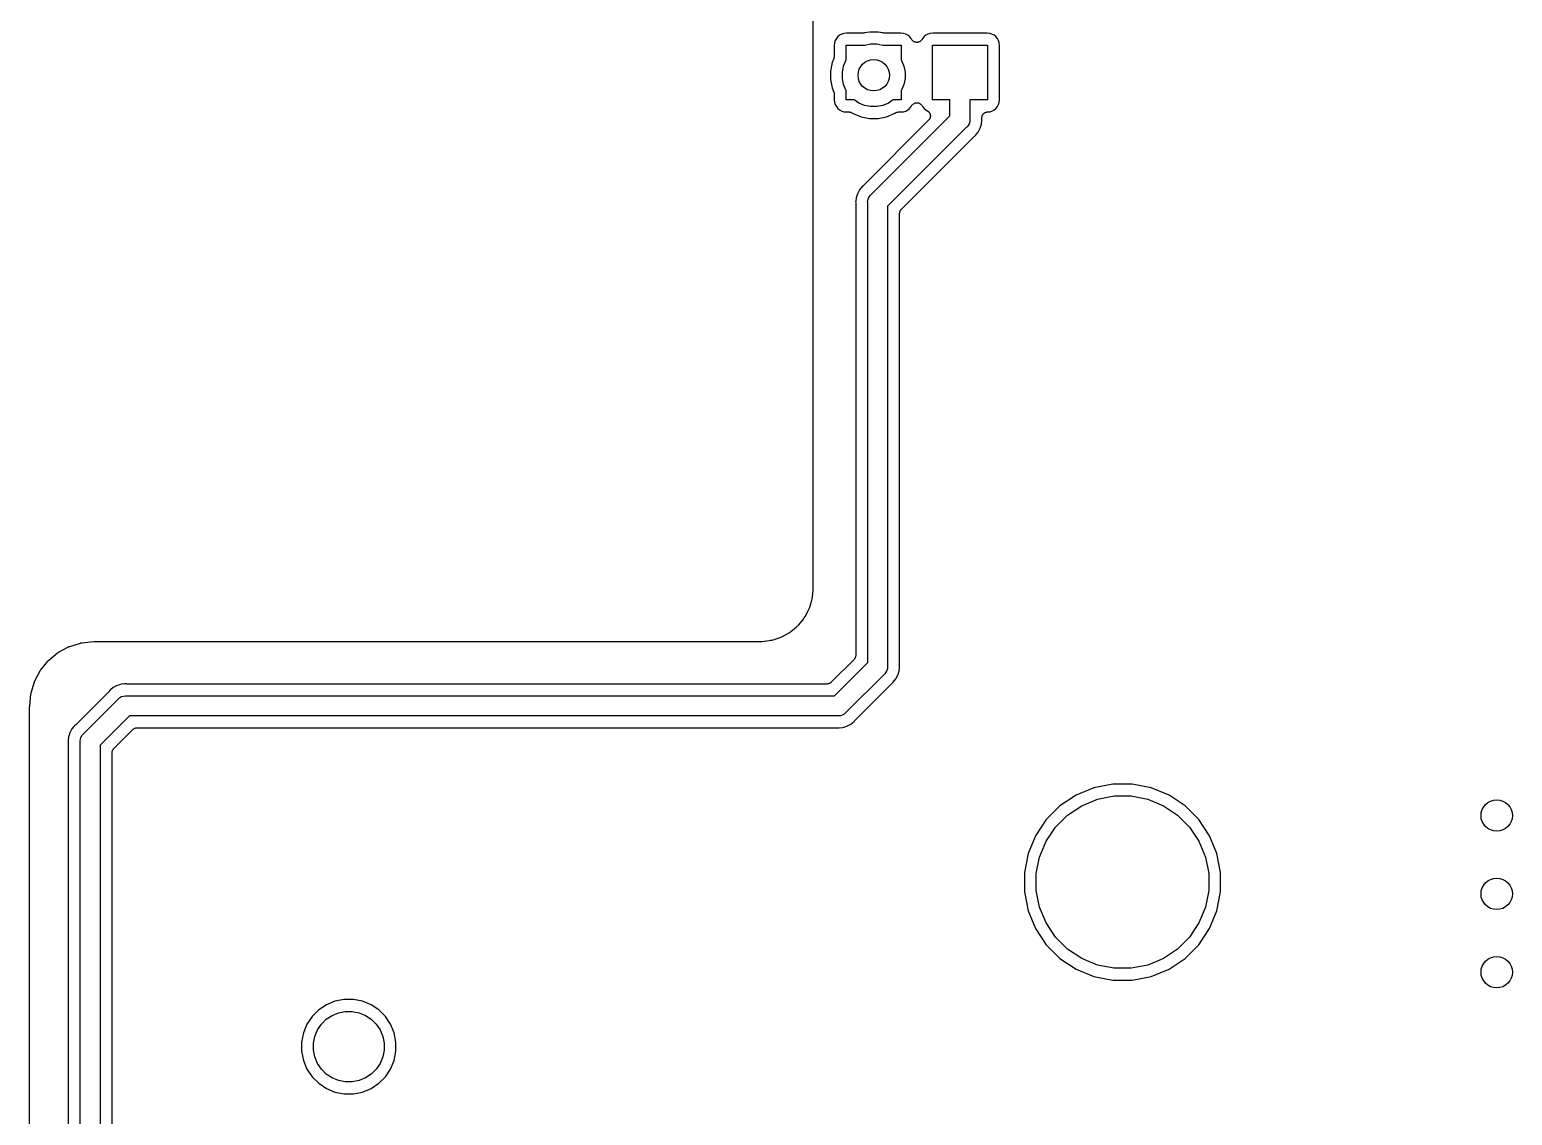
# Model space of a CAD drawing. Extents: x 0.48 to 2.43, y -7.79 to -4.85.
# Drawn here: x 0.479 to 1.224, y -7.253 to -6.707 of the extents above; entities that cross this region are included whole.
import ezdxf

# ---------------------------------------------------------------- set-up
doc = ezdxf.new("R2010")
doc.units = 0
doc.header["$MEASUREMENT"] = 0
doc.layers.add('BLACK', color=7, linetype='CONTINUOUS')

msp = doc.modelspace()

# ---------------------------------------------------------------- linework, layer by layer
at = {"layer": 'BLACK', "linetype": 'CONTINUOUS'}
for p, q in [((0.873126, -6.98853), (0.873126, -6.35792)), ((0.884751, -6.71181), (0.884194, -6.71285)), ((0.885501, -6.71089), (0.884751, -6.71181)), ((0.886414, -6.71014), (0.885501, -6.71089)), ((0.887456, -6.70959), (0.886414, -6.71014)), ((0.888588, -6.70924), (0.887456, -6.70959)), ((0.889911, -6.70911), (0.888588, -6.70924)), ((0.898356, -6.70911), (0.889911, -6.70911)), ((0.898626, -6.70909), (0.898356, -6.70911)), ((0.8989, -6.70906), (0.898626, -6.70909)), ((0.898938, -6.70906), (0.8989, -6.70906)), ((0.898939, -6.70906), (0.898938, -6.70906)), ((0.898938, -6.70906), (0.898938, -6.70906)), ((0.898941, -6.70906), (0.898939, -6.70906)), ((0.901401, -6.70857), (0.898941, -6.70906)), ((0.905685, -6.70857), (0.901401, -6.70857)), ((0.908146, -6.70906), (0.905685, -6.70857)), ((0.908417, -6.70908), (0.908146, -6.70906)), ((0.908689, -6.70911), (0.908417, -6.70908)), ((0.908728, -6.70911), (0.908689, -6.70911)), ((0.917175, -6.70911), (0.908728, -6.70911)), ((0.918499, -6.70924), (0.917175, -6.70911)), ((0.91963, -6.70959), (0.918499, -6.70924)), ((0.920672, -6.71014), (0.91963, -6.70959)), ((0.921586, -6.71089), (0.920672, -6.71014)), ((0.922336, -6.71181), (0.921586, -6.71089)), ((0.922551, -6.71221), (0.922336, -6.71181)), ((0.922709, -6.71245), (0.922551, -6.71221)), ((0.927823, -6.71225), (0.927655, -6.71249)), ((0.927829, -6.71224), (0.927823, -6.71225)), ((0.927843, -6.71221), (0.927829, -6.71224)), ((0.927829, -6.71224), (0.927829, -6.71224)), ((0.927829, -6.71224), (0.927829, -6.71224)), ((0.928058, -6.71181), (0.927843, -6.71221)), ((0.928808, -6.71089), (0.928058, -6.71181)), ((0.929721, -6.71014), (0.928808, -6.71089)), ((0.930764, -6.70959), (0.929721, -6.71014)), ((0.931895, -6.70924), (0.930764, -6.70959)), ((0.933218, -6.70911), (0.931895, -6.70924)), ((0.960483, -6.70911), (0.933218, -6.70911)), ((0.961806, -6.70924), (0.960483, -6.70911)), ((0.962937, -6.70959), (0.961806, -6.70924)), ((0.963979, -6.71014), (0.962937, -6.70959)), ((0.964893, -6.71089), (0.963979, -6.71014)), ((0.965643, -6.71181), (0.964893, -6.71089)), ((0.9662, -6.71285), (0.965643, -6.71181)), ((0.883851, -6.71398), (0.88372, -6.7153)), ((0.88372, -6.7153), (0.88372, -6.72074)), ((0.884194, -6.71285), (0.883851, -6.71398)), ((0.889764, -6.72259), (0.889764, -6.71516)), ((0.889764, -6.71516), (0.899023, -6.71516)), ((0.899023, -6.71516), (0.901992, -6.71457)), ((0.901992, -6.71457), (0.905094, -6.71457)), ((0.905094, -6.71457), (0.908063, -6.71516)), ((0.908063, -6.71516), (0.917323, -6.71516)), ((0.917323, -6.71516), (0.917323, -6.72259)), ((0.922868, -6.71269), (0.922709, -6.71245)), ((0.922873, -6.71269), (0.922868, -6.71269)), ((0.922876, -6.7127), (0.922873, -6.71269)), ((0.923075, -6.7129), (0.922876, -6.7127)), ((0.92328, -6.7131), (0.923075, -6.7129)), ((0.923285, -6.71311), (0.92328, -6.7131)), ((0.92329, -6.71311), (0.923285, -6.71311)), ((0.923526, -6.71327), (0.92329, -6.71311)), ((0.923764, -6.71343), (0.923526, -6.71327)), ((0.92377, -6.71343), (0.923764, -6.71343)), ((0.923776, -6.71344), (0.92377, -6.71343)), ((0.924042, -6.71355), (0.923776, -6.71344)), ((0.924303, -6.71366), (0.924042, -6.71355)), ((0.92431, -6.71366), (0.924303, -6.71366)), ((0.924316, -6.71366), (0.92431, -6.71366)), ((0.9246, -6.71372), (0.924316, -6.71366)), ((0.924877, -6.71378), (0.9246, -6.71372)), ((0.924883, -6.71378), (0.924877, -6.71378)), ((0.92489, -6.71378), (0.924883, -6.71378)), ((0.925178, -6.71378), (0.92489, -6.71378)), ((0.925462, -6.71378), (0.925178, -6.71378)), ((0.925469, -6.71378), (0.925462, -6.71378)), ((0.925475, -6.71378), (0.925469, -6.71378)), ((0.925758, -6.71373), (0.925475, -6.71378)), ((0.926038, -6.71368), (0.925758, -6.71373)), ((0.926044, -6.71367), (0.926038, -6.71368)), ((0.92605, -6.71367), (0.926044, -6.71367)), ((0.926316, -6.71356), (0.92605, -6.71367)), ((0.926581, -6.71346), (0.926316, -6.71356)), ((0.926586, -6.71345), (0.926581, -6.71346)), ((0.926593, -6.71345), (0.926586, -6.71345)), ((0.926829, -6.7133), (0.926593, -6.71345)), ((0.927072, -6.71314), (0.926829, -6.7133)), ((0.927076, -6.71313), (0.927072, -6.71314)), ((0.927082, -6.71313), (0.927076, -6.71313)), ((0.927282, -6.71293), (0.927082, -6.71313)), ((0.927491, -6.71273), (0.927282, -6.71293)), ((0.927495, -6.71272), (0.927491, -6.71273)), ((0.927499, -6.71272), (0.927495, -6.71272)), ((0.927655, -6.71249), (0.927499, -6.71272)), ((0.933071, -6.74272), (0.933071, -6.71516)), ((0.933071, -6.71516), (0.96063, -6.71516)), ((0.96063, -6.71516), (0.96063, -6.74272)), ((0.966543, -6.71398), (0.9662, -6.71285)), ((0.966673, -6.7153), (0.966543, -6.71398)), ((0.966673, -6.74257), (0.966673, -6.7153)), ((0.882631, -6.72397), (0.881795, -6.72817)), ((0.883492, -6.72189), (0.882631, -6.72397)), ((0.883572, -6.72163), (0.883492, -6.72189)), ((0.883655, -6.72137), (0.883572, -6.72163)), ((0.883657, -6.72135), (0.883655, -6.72137)), ((0.883662, -6.72133), (0.883657, -6.72135)), ((0.883689, -6.72106), (0.883662, -6.72133)), ((0.88372, -6.72079), (0.883689, -6.72106)), ((0.88372, -6.72074), (0.88372, -6.72075)), ((0.88372, -6.72075), (0.88372, -6.72075)), ((0.88372, -6.72075), (0.88372, -6.72075)), ((0.88372, -6.72075), (0.88372, -6.72079)), ((0.887795, -6.72876), (0.8884, -6.72572)), ((0.8884, -6.72572), (0.889588, -6.72286)), ((0.889588, -6.72286), (0.889764, -6.72259)), ((0.917323, -6.72259), (0.917499, -6.72286)), ((0.917499, -6.72286), (0.918686, -6.72572)), ((0.918686, -6.72572), (0.919291, -6.72876)), ((0.881795, -6.72817), (0.881795, -6.73246)), ((0.881795, -6.73246), (0.882631, -6.73666)), ((0.887795, -6.73187), (0.887795, -6.72876)), ((0.8884, -6.73491), (0.887795, -6.73187)), ((0.919291, -6.73187), (0.918686, -6.73491)), ((0.919291, -6.72876), (0.919291, -6.73187)), ((0.882631, -6.73666), (0.883492, -6.73874)), ((0.883492, -6.73874), (0.883494, -6.73874)), ((0.883494, -6.73874), (0.883494, -6.73874)), ((0.883494, -6.73874), (0.883494, -6.73874)), ((0.883494, -6.73874), (0.883508, -6.73878)), ((0.883508, -6.73878), (0.883584, -6.73904)), ((0.883584, -6.73904), (0.883663, -6.7393)), ((0.883663, -6.7393), (0.883665, -6.73932)), ((0.883665, -6.73932), (0.88367, -6.73934)), ((0.88367, -6.73934), (0.883693, -6.73961)), ((0.883693, -6.73961), (0.88372, -6.73989)), ((0.88372, -6.73989), (0.88372, -6.74257)), ((0.889588, -6.73777), (0.8884, -6.73491)), ((0.889764, -6.73804), (0.889588, -6.73777)), ((0.889764, -6.74272), (0.889764, -6.73804)), ((0.917499, -6.73777), (0.917323, -6.73804)), ((0.917323, -6.73804), (0.917323, -6.74272)), ((0.918686, -6.73491), (0.917499, -6.73777)), ((0.88372, -6.74257), (0.883851, -6.74389)), ((0.883851, -6.74389), (0.884194, -6.74502)), ((0.884194, -6.74502), (0.884751, -6.74607)), ((0.884751, -6.74607), (0.885501, -6.74698)), ((0.885501, -6.74698), (0.886414, -6.74773)), ((0.886414, -6.74773), (0.887456, -6.74829)), ((0.887456, -6.74829), (0.888588, -6.74863)), ((0.888588, -6.74863), (0.889911, -6.74876)), ((0.893758, -6.74272), (0.889764, -6.74272)), ((0.889911, -6.74876), (0.891093, -6.74876)), ((0.891093, -6.74876), (0.8911, -6.74876)), ((0.8911, -6.74876), (0.891101, -6.74876)), ((0.891101, -6.74876), (0.891101, -6.74876)), ((0.891101, -6.74876), (0.891135, -6.74876)), ((0.891135, -6.74876), (0.891411, -6.74879)), ((0.891411, -6.74879), (0.891683, -6.74882)), ((0.891683, -6.74882), (0.891699, -6.74882)), ((0.891699, -6.74882), (0.891717, -6.74883)), ((0.891717, -6.74883), (0.89198, -6.74891)), ((0.89198, -6.74891), (0.892243, -6.74899)), ((0.892243, -6.74899), (0.892259, -6.749)), ((0.892259, -6.749), (0.892275, -6.749)), ((0.892275, -6.749), (0.892516, -6.74914)), ((0.892516, -6.74914), (0.89276, -6.74927)), ((0.89276, -6.74927), (0.893242, -6.74959)), ((0.893242, -6.74959), (0.8972, -6.75123)), ((0.896084, -6.74427), (0.893758, -6.74272)), ((0.89895, -6.74546), (0.896084, -6.74427)), ((0.901992, -6.74606), (0.89895, -6.74546)), ((0.905094, -6.74606), (0.901992, -6.74606)), ((0.908137, -6.74546), (0.905094, -6.74606)), ((0.911003, -6.74427), (0.908137, -6.74546)), ((0.909887, -6.75123), (0.913845, -6.74959)), ((0.913329, -6.74272), (0.911003, -6.74427)), ((0.917323, -6.74272), (0.913329, -6.74272)), ((0.913845, -6.74959), (0.914327, -6.74927)), ((0.914327, -6.74927), (0.914333, -6.74926)), ((0.914333, -6.74926), (0.914334, -6.74926)), ((0.914334, -6.74926), (0.914362, -6.74924)), ((0.914334, -6.74926), (0.914334, -6.74926)), ((0.914362, -6.74924), (0.914609, -6.74911)), ((0.914609, -6.74911), (0.914851, -6.74899)), ((0.914851, -6.74899), (0.914867, -6.74898)), ((0.914867, -6.74898), (0.914882, -6.74897)), ((0.914882, -6.74897), (0.915146, -6.7489)), ((0.915146, -6.7489), (0.915411, -6.74882)), ((0.915411, -6.74882), (0.915428, -6.74882)), ((0.915428, -6.74882), (0.915444, -6.74881)), ((0.915444, -6.74881), (0.915718, -6.74879)), ((0.915718, -6.74879), (0.915994, -6.74876)), ((0.915994, -6.74876), (0.917175, -6.74876)), ((0.917175, -6.74876), (0.918499, -6.74863)), ((0.918499, -6.74863), (0.91963, -6.74829)), ((0.91963, -6.74829), (0.920672, -6.74773)), ((0.920672, -6.74773), (0.921586, -6.74698)), ((0.921586, -6.74698), (0.922336, -6.74607)), ((0.922336, -6.74607), (0.922551, -6.74566)), ((0.922551, -6.74566), (0.922565, -6.74564)), ((0.922565, -6.74564), (0.922571, -6.74563)), ((0.922565, -6.74564), (0.922565, -6.74564)), ((0.922565, -6.74564), (0.922565, -6.74564)), ((0.922571, -6.74563), (0.922739, -6.74538)), ((0.922739, -6.74538), (0.922895, -6.74515)), ((0.922895, -6.74515), (0.922899, -6.74515)), ((0.922899, -6.74515), (0.922903, -6.74514)), ((0.922903, -6.74514), (0.923112, -6.74494)), ((0.923112, -6.74494), (0.923312, -6.74474)), ((0.923312, -6.74474), (0.923317, -6.74474)), ((0.923317, -6.74474), (0.923322, -6.74474)), ((0.923322, -6.74474), (0.923564, -6.74458)), ((0.923564, -6.74458), (0.923801, -6.74442)), ((0.923801, -6.74442), (0.923807, -6.74442)), ((0.923807, -6.74442), (0.923813, -6.74442)), ((0.923813, -6.74442), (0.924078, -6.74431)), ((0.924078, -6.74431), (0.924344, -6.7442)), ((0.924344, -6.7442), (0.92435, -6.7442)), ((0.92435, -6.7442), (0.924356, -6.7442)), ((0.924356, -6.7442), (0.924636, -6.74414)), ((0.924636, -6.74414), (0.924918, -6.74409)), ((0.924918, -6.74409), (0.924925, -6.74409)), ((0.924925, -6.74409), (0.924931, -6.74409)), ((0.924931, -6.74409), (0.925216, -6.74409)), ((0.925216, -6.74409), (0.925504, -6.74409)), ((0.925504, -6.74409), (0.92551, -6.74409)), ((0.92551, -6.74409), (0.925517, -6.74409)), ((0.925517, -6.74409), (0.925794, -6.74415)), ((0.925794, -6.74415), (0.926078, -6.74421)), ((0.926078, -6.74421), (0.926084, -6.74421)), ((0.926084, -6.74421), (0.92609, -6.74421)), ((0.92609, -6.74421), (0.926351, -6.74432)), ((0.926351, -6.74432), (0.926618, -6.74444)), ((0.926618, -6.74444), (0.926623, -6.74444)), ((0.926623, -6.74444), (0.926629, -6.74444)), ((0.926629, -6.74444), (0.926867, -6.7446)), ((0.926867, -6.7446), (0.927104, -6.74476)), ((0.927104, -6.74476), (0.927109, -6.74477)), ((0.927109, -6.74477), (0.927114, -6.74477)), ((0.927114, -6.74477), (0.927316, -6.74497)), ((0.927316, -6.74497), (0.927518, -6.74518)), ((0.927518, -6.74518), (0.927521, -6.74518)), ((0.927521, -6.74518), (0.927526, -6.74519)), ((0.927526, -6.74519), (0.927684, -6.74543)), ((0.927684, -6.74543), (0.927843, -6.74566)), ((0.927843, -6.74566), (0.928058, -6.74607)), ((0.928058, -6.74607), (0.928808, -6.74698)), ((0.928808, -6.74698), (0.929721, -6.74773)), ((0.929721, -6.74773), (0.930429, -6.74811)), ((0.930429, -6.74811), (0.930466, -6.74813)), ((0.930466, -6.74813), (0.93058, -6.74821)), ((0.93058, -6.74821), (0.930701, -6.74827)), ((0.930701, -6.74827), (0.93082, -6.74837)), ((0.93082, -6.74837), (0.930948, -6.74846)), ((0.930948, -6.74846), (0.931045, -6.74856)), ((0.931045, -6.74856), (0.931151, -6.74865)), ((0.931151, -6.74865), (0.931248, -6.74877)), ((0.931248, -6.74877), (0.931357, -6.74888)), ((0.931357, -6.74888), (0.931432, -6.74899)), ((0.931432, -6.74899), (0.931519, -6.7491)), ((0.931519, -6.7491), (0.931591, -6.74924)), ((0.931591, -6.74924), (0.931676, -6.74937)), ((0.931676, -6.74937), (0.931728, -6.7495)), ((0.931728, -6.7495), (0.931792, -6.74962)), ((0.94185, -6.74272), (0.933071, -6.74272)), ((0.94185, -6.75065), (0.94185, -6.74272)), ((0.96063, -6.74272), (0.95185, -6.74272)), ((0.95185, -6.74272), (0.95185, -6.75247)), ((0.95865, -6.74972), (0.958751, -6.74959)), ((0.958751, -6.74959), (0.958857, -6.74951)), ((0.958857, -6.74951), (0.958953, -6.74941)), ((0.958953, -6.74941), (0.959085, -6.74933)), ((0.959085, -6.74933), (0.959208, -6.74923)), ((0.959208, -6.74923), (0.959328, -6.74917)), ((0.959328, -6.74917), (0.959441, -6.74909)), ((0.959441, -6.74909), (0.959587, -6.74903)), ((0.959587, -6.74903), (0.959727, -6.74896)), ((0.959727, -6.74896), (0.959857, -6.74892)), ((0.959857, -6.74892), (0.959982, -6.74887)), ((0.959982, -6.74887), (0.960137, -6.74884)), ((0.960137, -6.74884), (0.960288, -6.74879)), ((0.960288, -6.74879), (0.960423, -6.74878)), ((0.960423, -6.74878), (0.960556, -6.74875)), ((0.960556, -6.74875), (0.961806, -6.74863)), ((0.961806, -6.74863), (0.962937, -6.74829)), ((0.962937, -6.74829), (0.963979, -6.74773)), ((0.963979, -6.74773), (0.964893, -6.74698)), ((0.964893, -6.74698), (0.965643, -6.74607)), ((0.965643, -6.74607), (0.965874, -6.74563)), ((0.965874, -6.74563), (0.9662, -6.74502)), ((0.965874, -6.74563), (0.965874, -6.74563)), ((0.9662, -6.74502), (0.966543, -6.74389)), ((0.966543, -6.74389), (0.966673, -6.74257)), ((0.8972, -6.75123), (0.901401, -6.75206)), ((0.931136, -6.75287), (0.89822, -6.78579)), ((0.901401, -6.75206), (0.905685, -6.75206)), ((0.90215, -6.79035), (0.94185, -6.75065)), ((0.905685, -6.75206), (0.909887, -6.75123)), ((0.950212, -6.75643), (0.910512, -6.79613)), ((0.931224, -6.75277), (0.931136, -6.75287)), ((0.931322, -6.75267), (0.931224, -6.75277)), ((0.931409, -6.75254), (0.931322, -6.75267)), ((0.931507, -6.75242), (0.931409, -6.75254)), ((0.931573, -6.7523), (0.931507, -6.75242)), ((0.93165, -6.75219), (0.931573, -6.7523)), ((0.931711, -6.75204), (0.93165, -6.75219)), ((0.931784, -6.75191), (0.931711, -6.75204)), ((0.931825, -6.75177), (0.931784, -6.75191)), ((0.931792, -6.74962), (0.931836, -6.74977)), ((0.931878, -6.75165), (0.931825, -6.75177)), ((0.931836, -6.74977), (0.931894, -6.74991)), ((0.93191, -6.75149), (0.931878, -6.75165)), ((0.931894, -6.74991), (0.93192, -6.75005)), ((0.931955, -6.75135), (0.93191, -6.75149)), ((0.93192, -6.75005), (0.931959, -6.75018)), ((0.931969, -6.75121), (0.931955, -6.75135)), ((0.931959, -6.75018), (0.931974, -6.75034)), ((0.931997, -6.75107), (0.931969, -6.75121)), ((0.931974, -6.75034), (0.932003, -6.75049)), ((0.931999, -6.75092), (0.931997, -6.75107)), ((0.932014, -6.75076), (0.931999, -6.75092)), ((0.932003, -6.75049), (0.932001, -6.75063)), ((0.932001, -6.75063), (0.932014, -6.75076)), ((0.950403, -6.75627), (0.950212, -6.75643)), ((0.951028, -6.75551), (0.950403, -6.75627)), ((0.951492, -6.75464), (0.951028, -6.75551)), ((0.951778, -6.7537), (0.951492, -6.75464)), ((0.95185, -6.75296), (0.951778, -6.7537)), ((0.95185, -6.75247), (0.951875, -6.75272)), ((0.951875, -6.75272), (0.95185, -6.75296)), ((0.95185, -6.75296), (0.95185, -6.75296)), ((0.956041, -6.75886), (0.957062, -6.75695)), ((0.957062, -6.75695), (0.957691, -6.75487)), ((0.957691, -6.75487), (0.957865, -6.75311)), ((0.95785, -6.75174), (0.957851, -6.7517)), ((0.95785, -6.75203), (0.95785, -6.75174)), ((0.957863, -6.75216), (0.95785, -6.75203)), ((0.957851, -6.7517), (0.957866, -6.75156)), ((0.957861, -6.75228), (0.957863, -6.75216)), ((0.957865, -6.75232), (0.957861, -6.75228)), ((0.957904, -6.75272), (0.957865, -6.75232)), ((0.957865, -6.75311), (0.957904, -6.75272)), ((0.957865, -6.75311), (0.957865, -6.75311)), ((0.957866, -6.75156), (0.957867, -6.75143)), ((0.957867, -6.75143), (0.957898, -6.75127)), ((0.957898, -6.75127), (0.957916, -6.75111)), ((0.957916, -6.75111), (0.957957, -6.75099)), ((0.957957, -6.75099), (0.957984, -6.75085)), ((0.957984, -6.75085), (0.958045, -6.75071)), ((0.958045, -6.75071), (0.958093, -6.75056)), ((0.958093, -6.75056), (0.958158, -6.75044)), ((0.958158, -6.75044), (0.958211, -6.75031)), ((0.958211, -6.75031), (0.958299, -6.75018)), ((0.958299, -6.75018), (0.958375, -6.75004)), ((0.958375, -6.75004), (0.958462, -6.74994)), ((0.958462, -6.74994), (0.958538, -6.74983)), ((0.958538, -6.74983), (0.95865, -6.74972)), ((0.917391, -6.79773), (0.954143, -6.76098)), ((0.954143, -6.76098), (0.954172, -6.76095)), ((0.954172, -6.76095), (0.954271, -6.76087)), ((0.954271, -6.76087), (0.954361, -6.76078)), ((0.954361, -6.76078), (0.954666, -6.76053)), ((0.954666, -6.76053), (0.954917, -6.76023)), ((0.954917, -6.76023), (0.954919, -6.76022)), ((0.954919, -6.76022), (0.956041, -6.75886)), ((0.897696, -6.78624), (0.896321, -6.78791)), ((0.898002, -6.78599), (0.897696, -6.78624)), ((0.898091, -6.7859), (0.898002, -6.78599)), ((0.89819, -6.78582), (0.898091, -6.7859)), ((0.89822, -6.78579), (0.89819, -6.78582)), ((0.894497, -6.79366), (0.894459, -6.79406)), ((0.894459, -6.79406), (0.894497, -6.79445)), ((0.894671, -6.7919), (0.894497, -6.79366)), ((0.894497, -6.79366), (0.894497, -6.79366)), ((0.8953, -6.78983), (0.894671, -6.7919)), ((0.896321, -6.78791), (0.8953, -6.78983)), ((0.900488, -6.79406), (0.900584, -6.79307)), ((0.900512, -6.7943), (0.900488, -6.79406)), ((0.900584, -6.79307), (0.90087, -6.79213)), ((0.90087, -6.79213), (0.900903, -6.79207)), ((0.900903, -6.79207), (0.901334, -6.79126)), ((0.901334, -6.79126), (0.901959, -6.7905)), ((0.901959, -6.7905), (0.90215, -6.79035)), ((0.894497, -6.79445), (0.894501, -6.79449)), ((0.894501, -6.79449), (0.894499, -6.79462)), ((0.894499, -6.79462), (0.894512, -6.79474)), ((0.894512, -6.79474), (0.894512, -7.02176)), ((0.900512, -7.02549), (0.900512, -6.7943)), ((0.910512, -6.79613), (0.910512, -7.02731)), ((0.916512, -6.79981), (0.916543, -6.79954)), ((0.916512, -6.79984), (0.916512, -6.79981)), ((0.916512, -6.79985), (0.916512, -6.79984)), ((0.916512, -6.79984), (0.916512, -6.79984)), ((0.916512, -6.79984), (0.916512, -6.79984)), ((0.916512, -7.02687), (0.916512, -6.79985)), ((0.916543, -6.79954), (0.916571, -6.79926)), ((0.916571, -6.79926), (0.916576, -6.79925)), ((0.916576, -6.79925), (0.916577, -6.79923)), ((0.916577, -6.79923), (0.916661, -6.79897)), ((0.916661, -6.79897), (0.916742, -6.7987)), ((0.916742, -6.7987), (0.91675, -6.79869)), ((0.91675, -6.79869), (0.916754, -6.79867)), ((0.916754, -6.79867), (0.916887, -6.79843)), ((0.916887, -6.79843), (0.917019, -6.79819)), ((0.917019, -6.79819), (0.917029, -6.79817)), ((0.917029, -6.79817), (0.917036, -6.79816)), ((0.917036, -6.79816), (0.917214, -6.79795)), ((0.917214, -6.79795), (0.917391, -6.79773)), ((0.871353, -6.99767), (0.872411, -6.99417)), ((0.872411, -6.99417), (0.872558, -6.99343)), ((0.872558, -6.99343), (0.872566, -6.99339)), ((0.872566, -6.99339), (0.872721, -6.99266)), ((0.872566, -6.99339), (0.872566, -6.99339)), ((0.872721, -6.99266), (0.873093, -6.98887)), ((0.873093, -6.98887), (0.873126, -6.98853)), ((0.873093, -6.98887), (0.873093, -6.98887)), ((0.873093, -6.98887), (0.873093, -6.98887)), ((0.868615, -7.00294), (0.869037, -7.00233)), ((0.869037, -7.00233), (0.870754, -6.9991)), ((0.870754, -6.9991), (0.871043, -6.9984)), ((0.871043, -6.9984), (0.87106, -6.99836)), ((0.87106, -6.99836), (0.871353, -6.99767)), ((0.87106, -6.99836), (0.87106, -6.99836)), ((0.860657, -7.01072), (0.861285, -7.0103)), ((0.861285, -7.0103), (0.861319, -7.01028)), ((0.861319, -7.01028), (0.86132, -7.01028)), ((0.86132, -7.01028), (0.861945, -7.00987)), ((0.861945, -7.00987), (0.864764, -7.00753)), ((0.864764, -7.00753), (0.865299, -7.007)), ((0.865299, -7.007), (0.865328, -7.00697)), ((0.865328, -7.00697), (0.865329, -7.00697)), ((0.865329, -7.00697), (0.865861, -7.00645)), ((0.865861, -7.00645), (0.868172, -7.00361)), ((0.868172, -7.00361), (0.868592, -7.00298)), ((0.868592, -7.00298), (0.868615, -7.00294)), ((0.868615, -7.00294), (0.868615, -7.00294)), ((0.493979, -7.02028), (0.499015, -7.01756)), ((0.499015, -7.01756), (0.499052, -7.01754)), ((0.499052, -7.01754), (0.499305, -7.01744)), ((0.499305, -7.01744), (0.499555, -7.01733)), ((0.499555, -7.01733), (0.505025, -7.01564)), ((0.505025, -7.01564), (0.505065, -7.01563)), ((0.505025, -7.01564), (0.505025, -7.01564)), ((0.505065, -7.01563), (0.505332, -7.01558)), ((0.505332, -7.01558), (0.505598, -7.01552)), ((0.505598, -7.01552), (0.511755, -7.01487)), ((0.511755, -7.01487), (0.511797, -7.01487)), ((0.511797, -7.01487), (0.511933, -7.01487)), ((0.511933, -7.01487), (0.512069, -7.01486)), ((0.512069, -7.01486), (0.8468, -7.01486)), ((0.8468, -7.01486), (0.847084, -7.01483)), ((0.847084, -7.01483), (0.847126, -7.01483)), ((0.847126, -7.01483), (0.847237, -7.01483)), ((0.847237, -7.01483), (0.84733, -7.01482)), ((0.84733, -7.01482), (0.850999, -7.01443)), ((0.850999, -7.01443), (0.851742, -7.01428)), ((0.851742, -7.01428), (0.851783, -7.01427)), ((0.851783, -7.01427), (0.852516, -7.01413)), ((0.851783, -7.01427), (0.851783, -7.01427)), ((0.852516, -7.01413), (0.85601, -7.01305)), ((0.85601, -7.01305), (0.856711, -7.01276)), ((0.856711, -7.01276), (0.85675, -7.01274)), ((0.85675, -7.01274), (0.857439, -7.01246)), ((0.85675, -7.01274), (0.85675, -7.01274)), ((0.857439, -7.01246), (0.860657, -7.01072)), ((0.48505, -7.02911), (0.488669, -7.02468)), ((0.488669, -7.02468), (0.488696, -7.02464)), ((0.488669, -7.02468), (0.488669, -7.02468)), ((0.488669, -7.02468), (0.488669, -7.02468)), ((0.488696, -7.02464), (0.48889, -7.02445)), ((0.48889, -7.02445), (0.489081, -7.02426)), ((0.489081, -7.02426), (0.493493, -7.02061)), ((0.493493, -7.02061), (0.493526, -7.02058)), ((0.493526, -7.02058), (0.493754, -7.02043)), ((0.493754, -7.02043), (0.493979, -7.02028)), ((0.893633, -7.02388), (0.882149, -7.03537)), ((0.893809, -7.02367), (0.893633, -7.02388)), ((0.893987, -7.02345), (0.893809, -7.02367)), ((0.893995, -7.02344), (0.893987, -7.02345)), ((0.894005, -7.02343), (0.893995, -7.02344)), ((0.894135, -7.02319), (0.894005, -7.02343)), ((0.894269, -7.02294), (0.894135, -7.02319)), ((0.894274, -7.02293), (0.894269, -7.02294)), ((0.894281, -7.02291), (0.894274, -7.02293)), ((0.894362, -7.02265), (0.894281, -7.02291)), ((0.894446, -7.02238), (0.894362, -7.02265)), ((0.894448, -7.02237), (0.894446, -7.02238)), ((0.894453, -7.02235), (0.894448, -7.02237)), ((0.89448, -7.02208), (0.894453, -7.02235)), ((0.894512, -7.0218), (0.89448, -7.02208)), ((0.894512, -7.02176), (0.894512, -7.02177)), ((0.894512, -7.02177), (0.894512, -7.02177)), ((0.894512, -7.02177), (0.894512, -7.02177)), ((0.894512, -7.02177), (0.894512, -7.0218)), ((0.482038, -7.03466), (0.484726, -7.0296)), ((0.484726, -7.0296), (0.484746, -7.02956)), ((0.484726, -7.0296), (0.484726, -7.0296)), ((0.484726, -7.0296), (0.484726, -7.0296)), ((0.484746, -7.02956), (0.484899, -7.02934)), ((0.484899, -7.02934), (0.48505, -7.02911)), ((0.883756, -7.04224), (0.900512, -7.02549)), ((0.908874, -7.03127), (0.889536, -7.05061)), ((0.909064, -7.03111), (0.908874, -7.03127)), ((0.909689, -7.03035), (0.909064, -7.03111)), ((0.910154, -7.02948), (0.909689, -7.03035)), ((0.910439, -7.02854), (0.910154, -7.02948)), ((0.910512, -7.0278), (0.910439, -7.02854)), ((0.910512, -7.02731), (0.910536, -7.02756)), ((0.910536, -7.02756), (0.910512, -7.0278)), ((0.914702, -7.0337), (0.915724, -7.03179)), ((0.915724, -7.03179), (0.916353, -7.02972)), ((0.916353, -7.02972), (0.916526, -7.02795)), ((0.916524, -7.027), (0.916512, -7.02687)), ((0.916522, -7.02712), (0.916524, -7.027)), ((0.916526, -7.02717), (0.916522, -7.02712)), ((0.916565, -7.02756), (0.916526, -7.02717)), ((0.916526, -7.02795), (0.916565, -7.02756)), ((0.916526, -7.02795), (0.916526, -7.02795)), ((0.48016, -7.04068), (0.481815, -7.0352)), ((0.481815, -7.0352), (0.481827, -7.03516)), ((0.481827, -7.03516), (0.481934, -7.03491)), ((0.481934, -7.03491), (0.482038, -7.03466)), ((0.519295, -7.03995), (0.502551, -7.0567)), ((0.519375, -7.03985), (0.519295, -7.03995)), ((0.519466, -7.03977), (0.519375, -7.03985)), ((0.519493, -7.03973), (0.519466, -7.03977)), ((0.519743, -7.03943), (0.519493, -7.03973)), ((0.520049, -7.03918), (0.519743, -7.03943)), ((0.521418, -7.03805), (0.520049, -7.03918)), ((0.520049, -7.03918), (0.520049, -7.03918)), ((0.523329, -7.03703), (0.521418, -7.03805)), ((0.524536, -7.03667), (0.523329, -7.03703)), ((0.525403, -7.0364), (0.524536, -7.03667)), ((0.527162, -7.03623), (0.525403, -7.0364)), ((0.527166, -7.03623), (0.527162, -7.03623)), ((0.527559, -7.03619), (0.527166, -7.03623)), ((0.527952, -7.03623), (0.527559, -7.03619)), ((0.528079, -7.03623), (0.527952, -7.03623)), ((0.528204, -7.03624), (0.528079, -7.03623)), ((0.528246, -7.03624), (0.528204, -7.03624)), ((0.880028, -7.03624), (0.528246, -7.03624)), ((0.880303, -7.03622), (0.880028, -7.03624)), ((0.88058, -7.03619), (0.880303, -7.03622)), ((0.880595, -7.03619), (0.88058, -7.03619)), ((0.880611, -7.03619), (0.880595, -7.03619)), ((0.880876, -7.03611), (0.880611, -7.03619)), ((0.881142, -7.03603), (0.880876, -7.03611)), ((0.881156, -7.03602), (0.881142, -7.03603)), ((0.881171, -7.03602), (0.881156, -7.03602)), ((0.881415, -7.03589), (0.881171, -7.03602)), ((0.881662, -7.03576), (0.881415, -7.03589)), ((0.881674, -7.03575), (0.881662, -7.03576)), ((0.881688, -7.03574), (0.881674, -7.03575)), ((0.881901, -7.03557), (0.881688, -7.03574)), ((0.882119, -7.03539), (0.881901, -7.03557)), ((0.882141, -7.03537), (0.882119, -7.03539)), ((0.882142, -7.03537), (0.882141, -7.03537)), ((0.882149, -7.03537), (0.882142, -7.03537)), ((0.882142, -7.03537), (0.882142, -7.03537)), ((0.894091, -7.05454), (0.912804, -7.03582)), ((0.912804, -7.03582), (0.912834, -7.03579)), ((0.912834, -7.03579), (0.912933, -7.03571)), ((0.912933, -7.03571), (0.913022, -7.03563)), ((0.913022, -7.03563), (0.913328, -7.03537)), ((0.913328, -7.03537), (0.914702, -7.0337)), ((0.479425, -7.04769), (0.47944, -7.04757)), ((0.47944, -7.04744), (0.480046, -7.04125)), ((0.47944, -7.04757), (0.47944, -7.04744)), ((0.480046, -7.04125), (0.480051, -7.04121)), ((0.480046, -7.04125), (0.480046, -7.04125)), ((0.480046, -7.04125), (0.480046, -7.04125)), ((0.480051, -7.04121), (0.480107, -7.04095)), ((0.480107, -7.04095), (0.48016, -7.04068)), ((0.506481, -7.06125), (0.52385, -7.04388)), ((0.52385, -7.04388), (0.524006, -7.04369)), ((0.524006, -7.04369), (0.524768, -7.04307)), ((0.524768, -7.04307), (0.525636, -7.0426)), ((0.525636, -7.0426), (0.526579, -7.04232)), ((0.526579, -7.04232), (0.52676, -7.0423)), ((0.52676, -7.0423), (0.527559, -7.04222)), ((0.527559, -7.04222), (0.527804, -7.04224)), ((0.527804, -7.04224), (0.883756, -7.04224)), ((0.479425, -7.04773), (0.479425, -7.04769)), ((0.479425, -7.75565), (0.479425, -7.04773)), ((0.52963, -7.05224), (0.514843, -7.06703)), ((0.885581, -7.05224), (0.52963, -7.05224)), ((0.885827, -7.05227), (0.885581, -7.05224)), ((0.886072, -7.05224), (0.885827, -7.05227)), ((0.886807, -7.05217), (0.886072, -7.05224)), ((0.887749, -7.05189), (0.886807, -7.05217)), ((0.888618, -7.05142), (0.887749, -7.05189)), ((0.889379, -7.0508), (0.888618, -7.05142)), ((0.889536, -7.05061), (0.889379, -7.0508)), ((0.893643, -7.05506), (0.893894, -7.05475)), ((0.893894, -7.05475), (0.89392, -7.05472)), ((0.89392, -7.05472), (0.894011, -7.05463)), ((0.894011, -7.05463), (0.894091, -7.05454)), ((0.499119, -7.06242), (0.499002, -7.0628)), ((0.499631, -7.06073), (0.499119, -7.06242)), ((0.499119, -7.06242), (0.499119, -7.06242)), ((0.499922, -7.06019), (0.499631, -7.06073)), ((0.500652, -7.05882), (0.499922, -7.06019)), ((0.499922, -7.06019), (0.499922, -7.06019)), ((0.501619, -7.05764), (0.500652, -7.05882)), ((0.501776, -7.05745), (0.501619, -7.05764)), ((0.502027, -7.05714), (0.501776, -7.05745)), ((0.501776, -7.05745), (0.501776, -7.05745)), ((0.502332, -7.05689), (0.502027, -7.05714)), ((0.502422, -7.0568), (0.502332, -7.05689)), ((0.502521, -7.05673), (0.502422, -7.0568)), ((0.502551, -7.0567), (0.502521, -7.05673)), ((0.505278, -7.06289), (0.505665, -7.06217)), ((0.505665, -7.06217), (0.50629, -7.06141)), ((0.50629, -7.06141), (0.506481, -7.06125)), ((0.521721, -7.06864), (0.531237, -7.05912)), ((0.531237, -7.05912), (0.531244, -7.05912)), ((0.531244, -7.05912), (0.531244, -7.05912)), ((0.531244, -7.05912), (0.531245, -7.05912)), ((0.531245, -7.05912), (0.531267, -7.05909)), ((0.531267, -7.05909), (0.531484, -7.05892)), ((0.531484, -7.05892), (0.531698, -7.05875)), ((0.531698, -7.05875), (0.531712, -7.05874)), ((0.531712, -7.05874), (0.531724, -7.05873)), ((0.531724, -7.05873), (0.531969, -7.0586)), ((0.531969, -7.0586), (0.532215, -7.05847)), ((0.532215, -7.05847), (0.53223, -7.05847)), ((0.53223, -7.05847), (0.532244, -7.05846)), ((0.532244, -7.05846), (0.532509, -7.05838)), ((0.532509, -7.05838), (0.532775, -7.0583)), ((0.532775, -7.0583), (0.532791, -7.0583)), ((0.532791, -7.0583), (0.532806, -7.0583)), ((0.532806, -7.0583), (0.533083, -7.05827)), ((0.533083, -7.05827), (0.533358, -7.05824)), ((0.533358, -7.05824), (0.88514, -7.05824)), ((0.88514, -7.05824), (0.885181, -7.05824)), ((0.885181, -7.05824), (0.885307, -7.05826)), ((0.885307, -7.05826), (0.885434, -7.05826)), ((0.885434, -7.05826), (0.885827, -7.0583)), ((0.885827, -7.0583), (0.88622, -7.05826)), ((0.88622, -7.05826), (0.886224, -7.05826)), ((0.886224, -7.05826), (0.887983, -7.05808)), ((0.887983, -7.05808), (0.890057, -7.05746)), ((0.890057, -7.05746), (0.891968, -7.05643)), ((0.891968, -7.05643), (0.893643, -7.05506)), ((0.498828, -7.06457), (0.498789, -7.06496)), ((0.498789, -7.06496), (0.498828, -7.06535)), ((0.499002, -7.0628), (0.498828, -7.06457)), ((0.498828, -7.06457), (0.498828, -7.06457)), ((0.498828, -7.06535), (0.498832, -7.0654)), ((0.498832, -7.0654), (0.49883, -7.06552)), ((0.49883, -7.06552), (0.498843, -7.06565)), ((0.498843, -7.06565), (0.498843, -7.12726)), ((0.504818, -7.06496), (0.504915, -7.06398)), ((0.504843, -7.06521), (0.504818, -7.06496)), ((0.504843, -7.12771), (0.504843, -7.06521)), ((0.504915, -7.06398), (0.505201, -7.06304)), ((0.505201, -7.06304), (0.505278, -7.06289)), ((0.514843, -7.06703), (0.514843, -7.46988)), ((0.520908, -7.07014), (0.520991, -7.06987)), ((0.520991, -7.06987), (0.521073, -7.06961)), ((0.521073, -7.06961), (0.52108, -7.06959)), ((0.52108, -7.06959), (0.521085, -7.06958)), ((0.521085, -7.06958), (0.521218, -7.06934)), ((0.521218, -7.06934), (0.52135, -7.06909)), ((0.52135, -7.06909), (0.52136, -7.06908)), ((0.52136, -7.06908), (0.521367, -7.06906)), ((0.521367, -7.06906), (0.521546, -7.06885)), ((0.521546, -7.06885), (0.521721, -7.06864)), ((0.520843, -7.07072), (0.520874, -7.07044)), ((0.520843, -7.07075), (0.520843, -7.07072)), ((0.520843, -7.07076), (0.520843, -7.07075)), ((0.520843, -7.07075), (0.520843, -7.07075)), ((0.520843, -7.07075), (0.520843, -7.07075)), ((0.520843, -7.46086), (0.520843, -7.07076)), ((0.520874, -7.07044), (0.520902, -7.07017)), ((0.520902, -7.07017), (0.520906, -7.07015)), ((0.520906, -7.07015), (0.520908, -7.07014)), ((1.00519, -7.09213), (0.997112, -7.09753)), ((1.01416, -7.08841), (1.00519, -7.09213)), ((1.02369, -7.08652), (1.01416, -7.08841)), ((1.0334, -7.08652), (1.02369, -7.08652)), ((1.04293, -7.08841), (1.0334, -7.08652)), ((1.0519, -7.09213), (1.04293, -7.08841)), ((1.05997, -7.09753), (1.0519, -7.09213)), ((0.997112, -7.09753), (0.990244, -7.1044)), ((1.00094, -7.10219), (1.00803, -7.09745)), ((1.00803, -7.09745), (1.01591, -7.09418)), ((1.01591, -7.09418), (1.02428, -7.09252)), ((1.02428, -7.09252), (1.03281, -7.09252)), ((1.03281, -7.09252), (1.04118, -7.09418)), ((1.04118, -7.09418), (1.04906, -7.09745)), ((1.04906, -7.09745), (1.05615, -7.10219)), ((1.06684, -7.1044), (1.05997, -7.09753)), ((0.990244, -7.1044), (0.984848, -7.11247)), ((0.994905, -7.10822), (1.00094, -7.10219)), ((1.05615, -7.10219), (1.06218, -7.10822)), ((1.07224, -7.11247), (1.06684, -7.1044)), ((0.984848, -7.11247), (0.981131, -7.12144)), ((0.990165, -7.11531), (0.994905, -7.10822)), ((1.06218, -7.10822), (1.06692, -7.11531)), ((1.07596, -7.12144), (1.07224, -7.11247)), ((0.981131, -7.12144), (0.979236, -7.13097)), ((0.986901, -7.12319), (0.990165, -7.11531)), ((1.06692, -7.11531), (1.07019, -7.12319)), ((1.07785, -7.13097), (1.07596, -7.12144)), ((0.498843, -7.12726), (0.498843, -7.12727)), ((0.498843, -7.12727), (0.498843, -7.46086)), ((0.504843, -7.46988), (0.504843, -7.12771)), ((0.504843, -7.12771), (0.504843, -7.12771)), ((0.985236, -7.13156), (0.986901, -7.12319)), ((1.07019, -7.12319), (1.07185, -7.13156)), ((0.979236, -7.13097), (0.979236, -7.14068)), ((0.985236, -7.14009), (0.985236, -7.13156)), ((1.07185, -7.13156), (1.07185, -7.14009)), ((1.07785, -7.14068), (1.07785, -7.13097)), ((0.979236, -7.14068), (0.981131, -7.15021)), ((0.986901, -7.14846), (0.985236, -7.14009)), ((1.07185, -7.14009), (1.07019, -7.14846)), ((1.07596, -7.15021), (1.07785, -7.14068)), ((0.981131, -7.15021), (0.984848, -7.15918)), ((0.990165, -7.15634), (0.986901, -7.14846)), ((1.07019, -7.14846), (1.06692, -7.15634)), ((1.07224, -7.15918), (1.07596, -7.15021)), ((0.984848, -7.15918), (0.990244, -7.16726)), ((0.994905, -7.16343), (0.990165, -7.15634)), ((1.06692, -7.15634), (1.06218, -7.16343)), ((1.06684, -7.16726), (1.07224, -7.15918)), ((1.00094, -7.16947), (0.994905, -7.16343)), ((1.06218, -7.16343), (1.05615, -7.16947)), ((0.990244, -7.16726), (0.997112, -7.17413)), ((0.997112, -7.17413), (1.00519, -7.17952)), ((1.00803, -7.1742), (1.00094, -7.16947)), ((1.01591, -7.17747), (1.00803, -7.1742)), ((1.04906, -7.1742), (1.04118, -7.17747)), ((1.05615, -7.16947), (1.04906, -7.1742)), ((1.0519, -7.17952), (1.05997, -7.17413)), ((1.05997, -7.17413), (1.06684, -7.16726)), ((1.00519, -7.17952), (1.01416, -7.18324)), ((1.02428, -7.17913), (1.01591, -7.17747)), ((1.03281, -7.17913), (1.02428, -7.17913)), ((1.04118, -7.17747), (1.03281, -7.17913)), ((1.04293, -7.18324), (1.0519, -7.17952)), ((1.01416, -7.18324), (1.02369, -7.18513)), ((1.02369, -7.18513), (1.0334, -7.18513)), ((1.0334, -7.18513), (1.04293, -7.18324)), ((0.632846, -7.1957), (0.62853, -7.19749)), ((0.637428, -7.19479), (0.632846, -7.1957)), ((0.6421, -7.19479), (0.637428, -7.19479)), ((0.646682, -7.1957), (0.6421, -7.19479)), ((0.650998, -7.19749), (0.646682, -7.1957)), ((0.621342, -7.20339), (0.618747, -7.20727)), ((0.624645, -7.20008), (0.621342, -7.20339)), ((0.62853, -7.19749), (0.624645, -7.20008)), ((0.62847, -7.20474), (0.631372, -7.2028)), ((0.631372, -7.2028), (0.634596, -7.20147)), ((0.634596, -7.20147), (0.638019, -7.20079)), ((0.638019, -7.20079), (0.641509, -7.20079)), ((0.641509, -7.20079), (0.644931, -7.20147)), ((0.644931, -7.20147), (0.648156, -7.2028)), ((0.648156, -7.2028), (0.651057, -7.20474)), ((0.654882, -7.20008), (0.650998, -7.19749)), ((0.658186, -7.20339), (0.654882, -7.20008)), ((0.660781, -7.20727), (0.658186, -7.20339)), ((0.618747, -7.20727), (0.616959, -7.21159)), ((0.622728, -7.21334), (0.624064, -7.21011)), ((0.624064, -7.21011), (0.626002, -7.20721)), ((0.626002, -7.20721), (0.62847, -7.20474)), ((0.651057, -7.20474), (0.653525, -7.20721)), ((0.653525, -7.20721), (0.655464, -7.21011)), ((0.655464, -7.21011), (0.656799, -7.21334)), ((0.662569, -7.21159), (0.660781, -7.20727)), ((0.616959, -7.21159), (0.616047, -7.21617)), ((0.616047, -7.21617), (0.616047, -7.22084)), ((0.622047, -7.21676), (0.622728, -7.21334)), ((0.622047, -7.22025), (0.622047, -7.21676)), ((0.656799, -7.21334), (0.65748, -7.21676)), ((0.65748, -7.21676), (0.65748, -7.22025)), ((0.66348, -7.21617), (0.662569, -7.21159)), ((0.66348, -7.22084), (0.66348, -7.21617)), ((0.616047, -7.22084), (0.616959, -7.22542)), ((0.616959, -7.22542), (0.618747, -7.22974)), ((0.622728, -7.22367), (0.622047, -7.22025)), ((0.624064, -7.2269), (0.622728, -7.22367)), ((0.656799, -7.22367), (0.655464, -7.2269)), ((0.65748, -7.22025), (0.656799, -7.22367)), ((0.660781, -7.22974), (0.662569, -7.22542)), ((0.662569, -7.22542), (0.66348, -7.22084)), ((0.618747, -7.22974), (0.621342, -7.23362)), ((0.621342, -7.23362), (0.624645, -7.23693)), ((0.626002, -7.2298), (0.624064, -7.2269)), ((0.62847, -7.23227), (0.626002, -7.2298)), ((0.631372, -7.2342), (0.62847, -7.23227)), ((0.651057, -7.23227), (0.648156, -7.2342)), ((0.653525, -7.2298), (0.651057, -7.23227)), ((0.655464, -7.2269), (0.653525, -7.2298)), ((0.654882, -7.23693), (0.658186, -7.23362)), ((0.658186, -7.23362), (0.660781, -7.22974)), ((0.624645, -7.23693), (0.62853, -7.23952)), ((0.62853, -7.23952), (0.632846, -7.24131)), ((0.634596, -7.23554), (0.631372, -7.2342)), ((0.638019, -7.23622), (0.634596, -7.23554)), ((0.641509, -7.23622), (0.638019, -7.23622)), ((0.644931, -7.23554), (0.641509, -7.23622)), ((0.648156, -7.2342), (0.644931, -7.23554)), ((0.646682, -7.24131), (0.650998, -7.23952)), ((0.650998, -7.23952), (0.654882, -7.23693)), ((0.632846, -7.24131), (0.637428, -7.24222)), ((0.637428, -7.24222), (0.6421, -7.24222)), ((0.6421, -7.24222), (0.646682, -7.24131))]:
    msp.add_line(p, q, dxfattribs=at)
at = {"layer": 'BLACK'}
for centre in [(0.903543, -6.73031), (1.21654, -7.10236), (1.21654, -7.14173), (1.21654, -7.1811)]:
    msp.add_circle(centre, 0.007874, dxfattribs=at)

doc.saveas('drawing.dxf')
